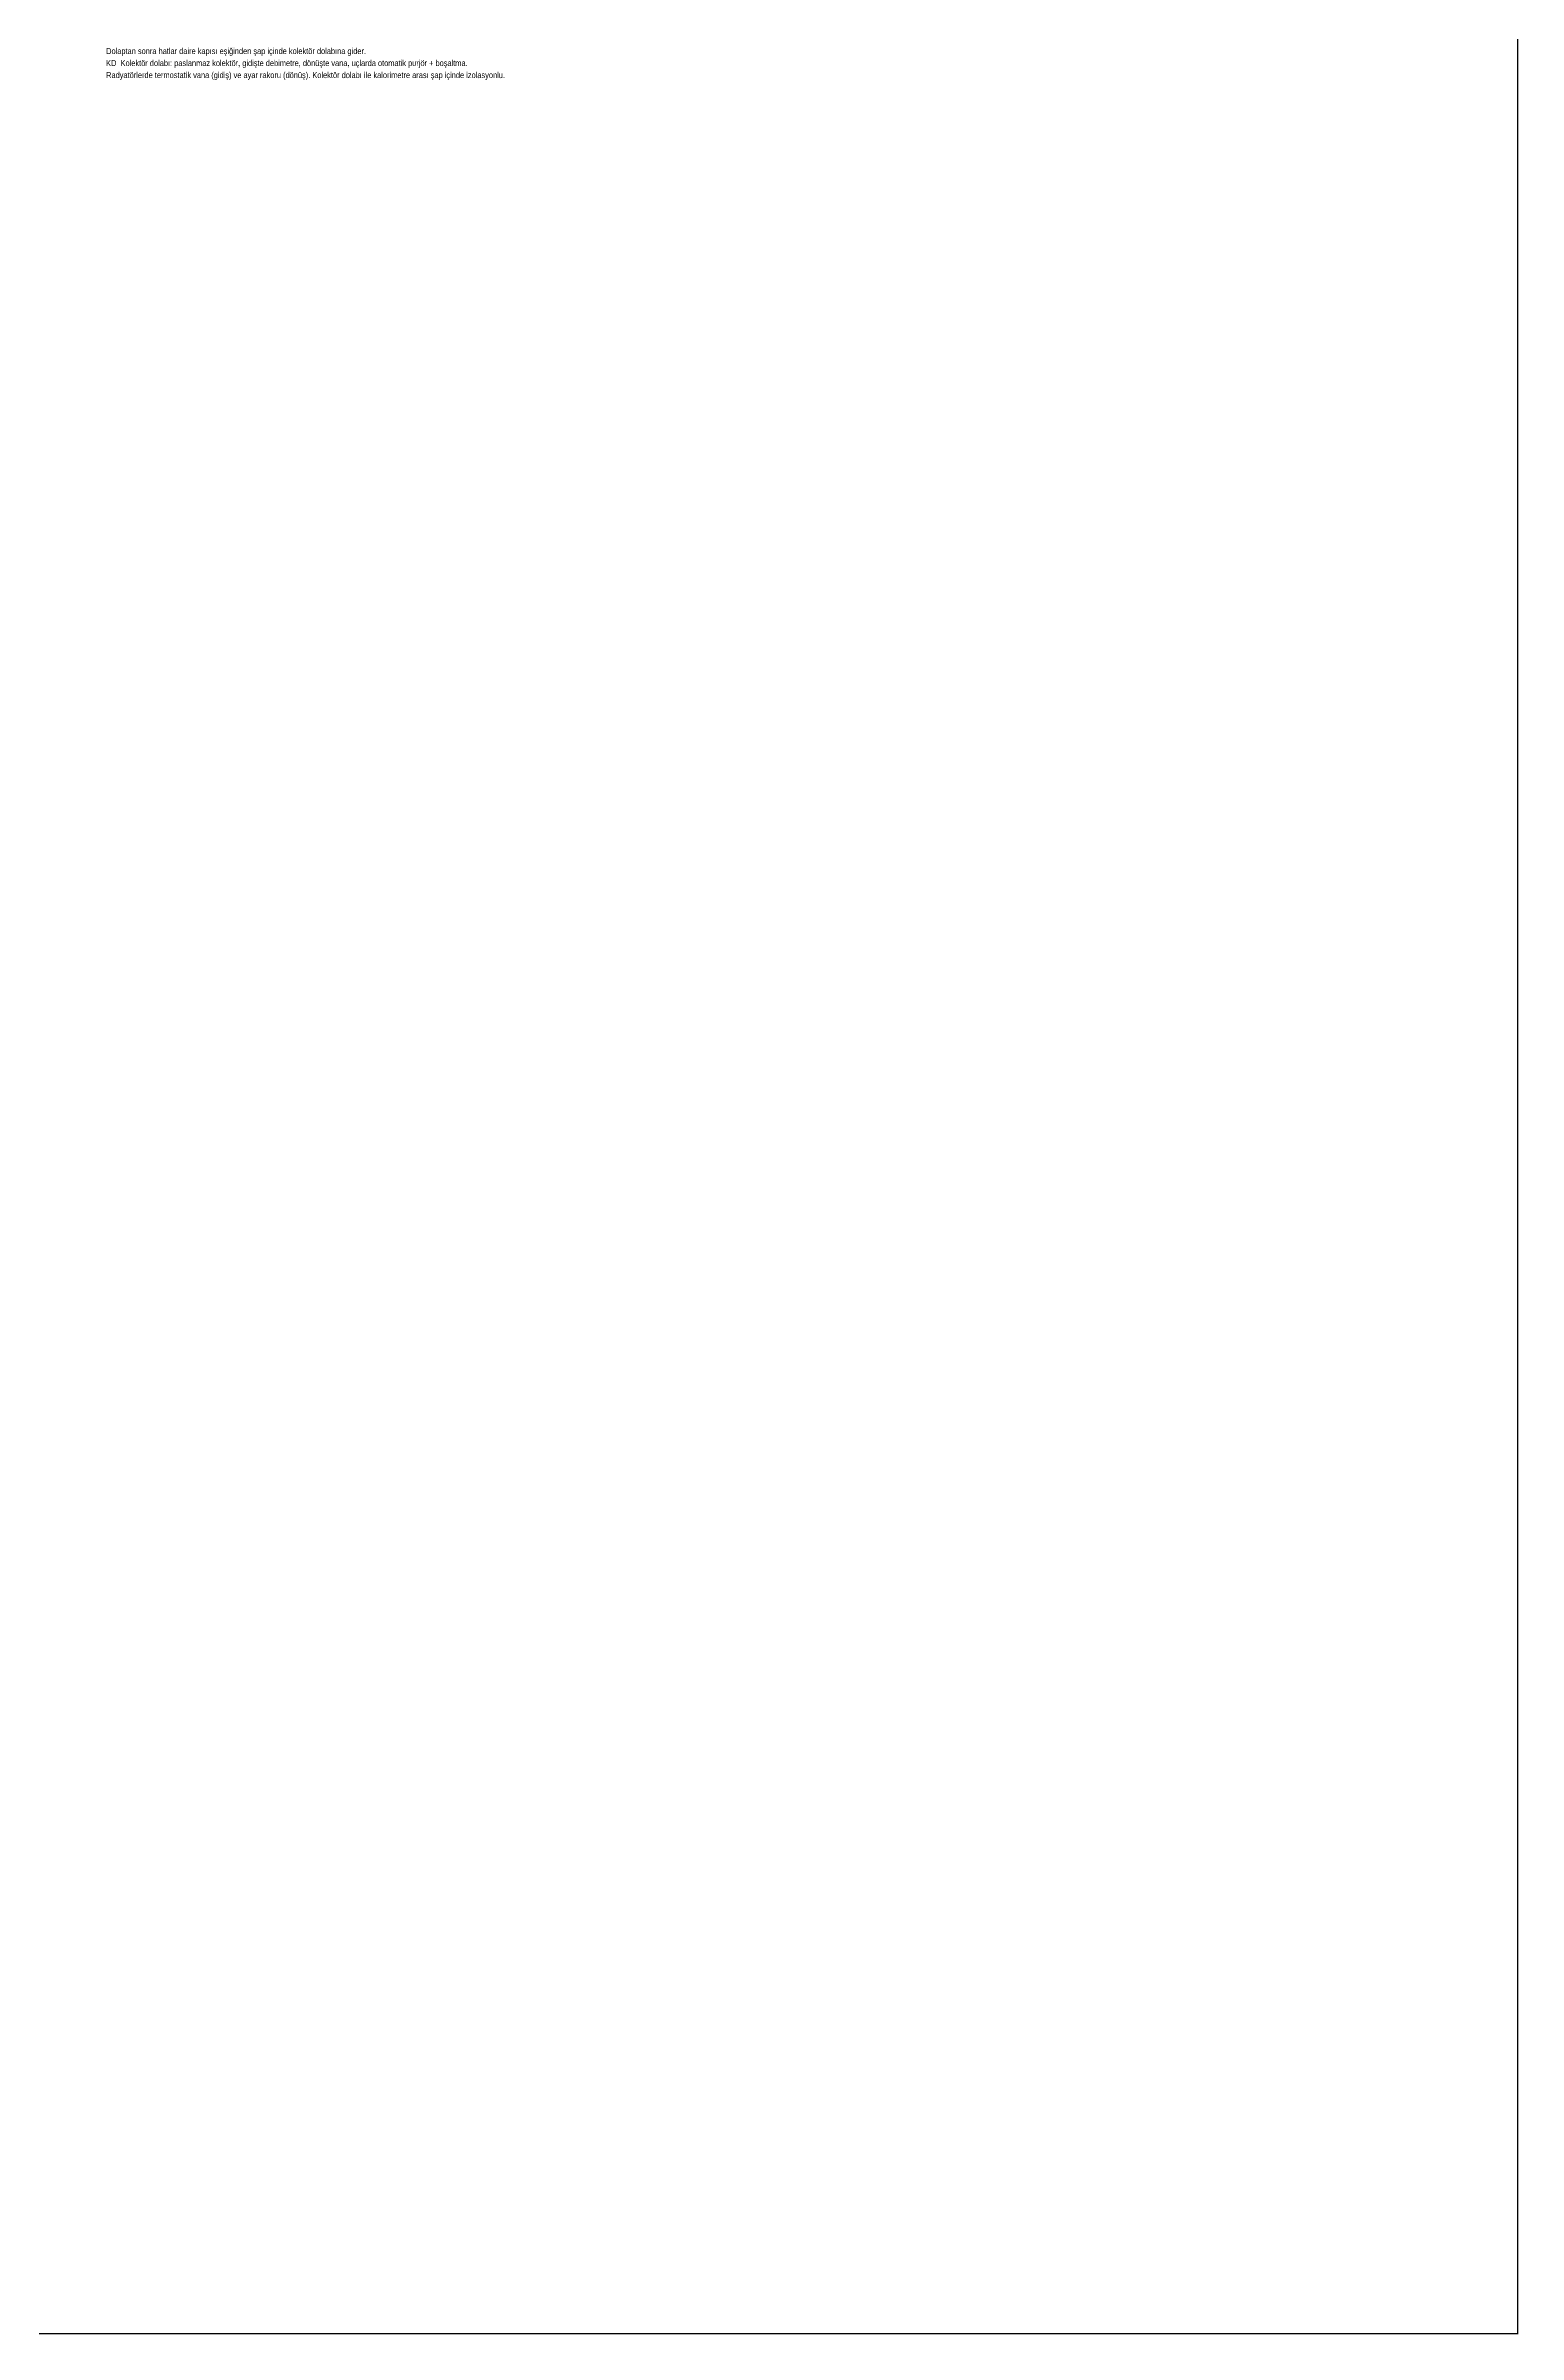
# Model space of a CAD drawing. Header units: centimetres. Extents: x -61 to 14522, y -12981 to 1521.
# Drawn here: x 6750 to 9202, y -6084 to -2274 of the extents above; entities that cross this region are included whole.
import ezdxf
from ezdxf.enums import TextEntityAlignment as Align

# ---------------------------------------------------------------- set-up
doc = ezdxf.new("R2010")
doc.units = ezdxf.units.CM
doc.layers.add('ROTAS-PAFTA', color=7, linetype='Continuous')
doc.layers.add('ROTAS-YAZI', color=7, linetype='Continuous')
doc.styles.add('ROTAS', font='arial.ttf')

msp = doc.modelspace()

# ---------------------------------------------------------------- linework, layer by layer
at = {"layer": 'ROTAS-PAFTA', "const_width": 2}
msp.add_lwpolyline([(1940, -6083.2), (9201, -6083.2), (9201, -371), (1940, -371)], close=True, dxfattribs=at)

# ---------------------------------------------------------------- texts
at = {"layer": 'ROTAS-YAZI', "style": 'ROTAS', "width": 0.85}
for s, p in [('Dolaptan sonra hatlar daire kapısı eşiğinden şap içinde kolektör dolabına gider.', (6851, -2291)), ('KD  Kolektör dolabı: paslanmaz kolektör, gidişte debimetre, dönüşte vana, uçlarda otomatik purjör + boşaltma.', (6851, -2311)), ('Radyatörlerde termostatik vana (gidiş) ve ayar rakoru (dönüş). Kolektör dolabı ile kalorimetre arası şap içinde izolasyonlu.', (6851, -2331))]:
    msp.add_text(s, height=10, dxfattribs=at).set_placement(p, align=Align.BOTTOM_LEFT)

doc.saveas('drawing.dxf')
